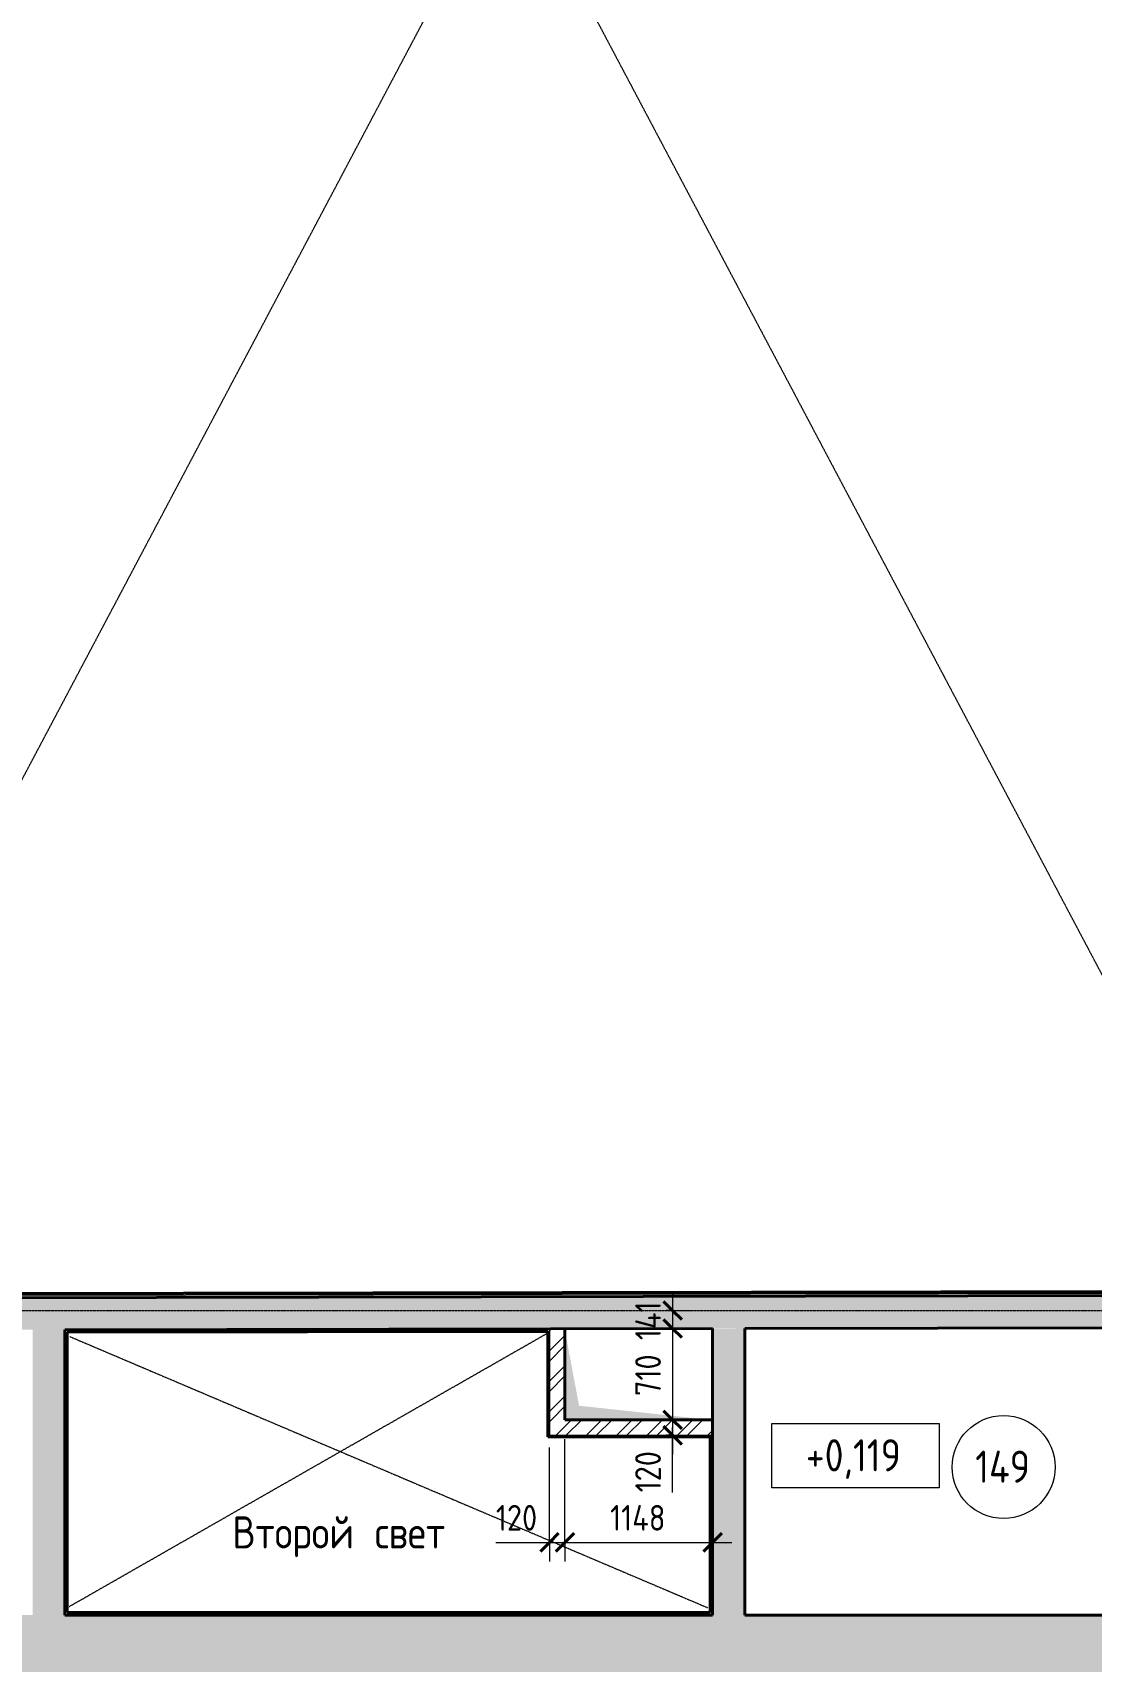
# Model space of a CAD drawing. Header units: millimetres. Extents: x -11886 to 68941, y -8130 to 45506.
# Drawn here: x 21173 to 29405, y 17827 to 30494 of the extents above; entities that cross this region are included whole.
import ezdxf

# ---------------------------------------------------------------- set-up
doc = ezdxf.new("R2010")
doc.units = ezdxf.units.MM
doc.linetypes.add('ADSK_Линия сетки', pattern=[25, 20, -2.5, 0, -2.5])
doc.linetypes.add('ADSK_Сверху', pattern=[4.5, 3, -1.5])
for name, color, linetype, lineweight in [('Аннотация', 7, 'Continuous', 9), ('Марки помещений', 7, 'Continuous', 20), ('Оси', 7, 'Continuous', 9), ('Отметки', 7, 'Continuous', 9), ('Размеры', 7, 'Continuous', 9), ('Размеры-100', 7, 'Continuous', 9), ('Стены внутренние', 7, 'Continuous', 18), ('Стены штриховка', 7, 'Continuous', 18), ('Узлы', 7, 'Continuous', 18)]:
    doc.layers.add(name, color=color, linetype=linetype, lineweight=lineweight)
doc.layers.add('Линии', color=7, linetype='Continuous', lineweight=9, true_color=0x00a600)
doc.styles.add('GOST Common_1', font='GOST_Common.ttf', dxfattribs={"width": 0.9, "height": 200})
doc.styles.add('GOST Common_2', font='GOST_Common.ttf', dxfattribs={"width": 0.9, "height": 250})
doc.dimstyles.new('ADSK_Основной_2_мм_Округление_до_1_мм', dxfattribs={"dimscale": 304.8, "dimtxt": 201.142999, "dimasz": 0.463911, "dimexe": 0.492126, "dimexo": 0.492126, "dimgap": 0.098425, "dimtad": 1, "dimdec": 0, "dimdsep": 46, "dimtxsty": 'GOST Common_1', "dimblk1": 'OBLIQUE', "dimblk2": 'OBLIQUE', "dimsah": 1, "dimcen": 0.09, "dimdle": 0.492126, "dimazin": 2, "dimtfac": 1, "dimtdec": 4, "dimtix": 1, "dimtmove": 0, "dimatfit": 3, "dimfxl": 1, "dimtvp": 1, "dimtolj": 1, "dimtzin": 0, "dimlwd": 20, "dimlwe": 20, "dimarcsym": 2})
doc.dimstyles.new('ADSK_Основной_2_мм_Округление_до_1_мм_1', dxfattribs={"dimscale": 304.8, "dimtxt": 201.142999, "dimasz": 0.463911, "dimexe": 0.492126, "dimexo": 0.492126, "dimgap": 0.098425, "dimtad": 1, "dimdec": 0, "dimdsep": 46, "dimtxsty": 'GOST Common_1', "dimblk1": 'OBLIQUE', "dimblk2": 'OBLIQUE', "dimsah": 1, "dimcen": 0.09, "dimdle": 0.492126, "dimazin": 2, "dimtfac": 1, "dimtdec": 4, "dimtix": 1, "dimtmove": 1, "dimatfit": 3, "dimfxl": 1, "dimtvp": 1, "dimtolj": 1, "dimtzin": 0, "dimlwd": 20, "dimlwe": 20, "dimarcsym": 2})
pattern_1 = [(45, (0, 0), (-117.8655, 117.8655), []), (45, (78.58, 0), (-117.8655, 117.8655), [])]

# ---------------------------------------------------------------- blocks, each defined once
blk = doc.blocks.new('ADSK_Марка_Помещение_ОдноЗначение - Номер-247393-01 План 1-го этажа кладочный')
at = {"layer": 'Марки помещений'}
blk.add_circle((0, 0), 4, dxfattribs=at)
blk = doc.blocks.new('Высотные отметки - Рамка-5093-01 План 1-го этажа кладочный')
at = {"layer": 'Аннотация', "lineweight": 20}
for p, q in [((-6.5, 0), (-6.5, 5)), ((-6.5, 5), (6.5, 5)), ((6.5, 5), (6.5, 0)), ((6.5, 0), (-6.5, 0))]:
    blk.add_line(p, q, dxfattribs=at)
blk = doc.blocks.new('DIMBLOCK300-01 План 1-го этажа кладочный')
at = {"layer": 'Размеры-100', "lineweight": 20, "transparency": 16777216}
for p, q in [((26149, 20707), (26149, 20416)), ((26149, 20557), (26099, 20557)), ((26149, 20557), (26299, 20557)), ((26149, 20416), (25999, 20416)), ((26149, 20416), (26310, 20416))]:
    blk.add_line(p, q, dxfattribs=at)
at = {"layer": 'Размеры-100', "lineweight": 40, "transparency": 16777216}
for p, q in [((26149, 20557), (26078, 20627)), ((26149, 20557), (26220, 20486)), ((26149, 20416), (26078, 20487)), ((26149, 20416), (26220, 20345))]:
    blk.add_line(p, q, dxfattribs=at)
at = {"layer": 'Размеры-100', "color": 0, "lineweight": 20, "transparency": 16777216, "insert": (25858, 20326), "char_height": 200, "width": 384.56, "attachment_point": 1, "rotation": 90, "line_spacing_factor": 1.022761, "style": 'GOST Common_1'}
blk.add_mtext('141', dxfattribs=at)
blk = doc.blocks.new('_Oblique')
at = {"color": 0, "linetype": 'ByBlock', "lineweight": -2}
blk.add_line((-0.5, -0.5), (0.5, 0.5), dxfattribs=at)
blk = doc.blocks.new('DIMBLOCK301-01 План 1-го этажа кладочный')
at = {"layer": 'Размеры-100', "lineweight": 20, "transparency": 16777216}
for p, q in [((26149, 20416), (25999, 20416)), ((26149, 20416), (26149, 19706)), ((26149, 20416), (26310, 20416)), ((26149, 19706), (26099, 19706)), ((26149, 19706), (26299, 19706))]:
    blk.add_line(p, q, dxfattribs=at)
at = {"layer": 'Размеры-100', "lineweight": 40, "transparency": 16777216}
for p, q in [((26149, 20416), (26078, 20487)), ((26149, 20416), (26220, 20345)), ((26149, 19706), (26078, 19777)), ((26149, 19706), (26220, 19635))]:
    blk.add_line(p, q, dxfattribs=at)
at = {"layer": 'Размеры-100', "color": 0, "lineweight": 20, "transparency": 16777216, "insert": (25858, 19891), "char_height": 200, "width": 409.1, "attachment_point": 1, "rotation": 90, "line_spacing_factor": 1.022761, "style": 'GOST Common_1'}
blk.add_mtext('710', dxfattribs=at)
blk = doc.blocks.new('DIMBLOCK302-01 План 1-го этажа кладочный')
at = {"layer": 'Размеры-100', "lineweight": 40, "transparency": 16777216}
for p, q in [((26149, 19706), (26078, 19777)), ((26149, 19586), (26078, 19657)), ((26149, 19706), (26220, 19635)), ((26149, 19586), (26220, 19515))]:
    blk.add_line(p, q, dxfattribs=at)
at = {"layer": 'Размеры-100', "lineweight": 20, "transparency": 16777216}
for p, q in [((26149, 19706), (26099, 19706)), ((26149, 19706), (26149, 19436)), ((26149, 19706), (26299, 19706)), ((26149, 19483), (26149, 19646)), ((26149, 19586), (26099, 19586)), ((26149, 19586), (26299, 19586)), ((26149, 19142), (26149, 19483))]:
    blk.add_line(p, q, dxfattribs=at)
at = {"layer": 'Размеры-100', "color": 0, "lineweight": 20, "transparency": 16777216, "insert": (25858, 19142), "char_height": 200, "width": 409.1, "attachment_point": 1, "rotation": 90, "line_spacing_factor": 1.022761, "style": 'GOST Common_1'}
blk.add_mtext('120', dxfattribs=at)
blk = doc.blocks.new('DIMBLOCK303-01 План 1-го этажа кладочный')
at = {"layer": 'Размеры-100', "lineweight": 20, "transparency": 16777216}
for p, q in [((25312, 18753), (25312, 19556)), ((25192, 18753), (25192, 19490)), ((24775, 18753), (25116, 18753)), ((25042, 18753), (25312, 18753)), ((25116, 18753), (25252, 18753)), ((25192, 18753), (25192, 18603)), ((25312, 18753), (25312, 18603))]:
    blk.add_line(p, q, dxfattribs=at)
at = {"layer": 'Размеры-100', "lineweight": 40, "transparency": 16777216}
for p, q in [((25192, 18753), (25121, 18682)), ((25192, 18753), (25263, 18824)), ((25312, 18753), (25241, 18682)), ((25312, 18753), (25383, 18824))]:
    blk.add_line(p, q, dxfattribs=at)
at = {"layer": 'Размеры-100', "color": 0, "lineweight": 20, "transparency": 16777216, "insert": (24775, 19044), "char_height": 200, "width": 409.1, "attachment_point": 1, "line_spacing_factor": 1.022761, "style": 'GOST Common_1'}
blk.add_mtext('120', dxfattribs=at)
blk = doc.blocks.new('DIMBLOCK304-01 План 1-го этажа кладочный')
at = {"layer": 'Размеры-100', "lineweight": 20, "transparency": 16777216}
for p, q in [((25312, 18753), (25312, 19556)), ((26460, 18753), (26460, 18903)), ((25312, 18753), (26610, 18753)), ((25312, 18753), (25312, 18603)), ((26460, 18753), (26460, 18703))]:
    blk.add_line(p, q, dxfattribs=at)
at = {"layer": 'Размеры-100', "lineweight": 40, "transparency": 16777216}
for p, q in [((25312, 18753), (25241, 18682)), ((25312, 18753), (25383, 18824)), ((26460, 18753), (26389, 18682)), ((26460, 18753), (26531, 18824))]:
    blk.add_line(p, q, dxfattribs=at)
at = {"layer": 'Размеры-100', "color": 0, "lineweight": 20, "transparency": 16777216, "insert": (25663, 19044), "char_height": 200, "width": 535.93, "attachment_point": 1, "line_spacing_factor": 1.022761, "style": 'GOST Common_1'}
blk.add_mtext('1148', dxfattribs=at)

msp = doc.modelspace()

# ---------------------------------------------------------------- hatches: boundary and pattern name
at = {"layer": 'Стены внутренние', "true_color": 0xc0c0c0}
for points in [[(18945.5, 20402.4), (30827.2, 20424.1), (30826.8, 20673.6), (18945.1, 20652.4), (18945.5, 20406.4)], [(21173, 18187), (21423, 18187), (21423, 20406.9), (21173, 20406.4), (21173, 18335.6)], [(26576.7, 18187), (26710, 18187), (26710, 20416.3), (26460, 20415.8), (26460, 18187), (26576.1, 18187)], [(30030.1, 17677), (30842.4, 17677), (30842.4, 18187), (18922.8, 18187), (18922.8, 17677), (27800.6, 17677)]]:
    msp.add_hatch(color=9, dxfattribs=at).paths.add_polyline_path(points)
at = {"layer": 'Стены внутренние', "lineweight": 9}
h = msp.add_hatch(dxfattribs=at)
h.set_pattern_fill('FP_2', color=256, style=0, pattern_type=2)
h.set_pattern_definition([(0, (0, 0), (406.4, 101.6), [33.528, -271.272, 33.528, -271.272, -1625.6]), (0, (0, 0), (406.4, 101.6), [-609.6, 33.528, -576.072, 33.528, -271.272, -711.2]), (0, (0, 0), (406.4, 101.6), [-1524, 33.528, -169.672, 33.528, -474.472]), (120, (152.4, 50.8), (-291.18818, 301.15272), [33.528, -271.272, 33.528, -271.272, -1625.6]), (120, (152.4, 50.8), (-291.18818, 301.15272), [-609.6, 33.528, -576.072, 33.528, -271.272, -711.2]), (120, (152.4, 50.8), (-291.18818, 301.15272), [-1524, 33.528, -169.672, 33.528, -474.472]), (240, (203.2, 254), (-115.21182, -402.75272), [33.528, -271.272, 33.528, -271.272, -1625.6]), (240, (203.2, 254), (-115.21182, -402.75272), [-609.6, 33.528, -576.072, 33.528, -271.272, -711.2]), (240, (203.2, 254), (-115.21182, -402.75272), [-1524, 33.528, -169.672, 33.528, -474.472])])
h.paths.add_polyline_path([(18985.8, 20652.5), (30787, 20673.6), (30787, 20693.6), (18985.8, 20672.5), (18985.8, 20662)])
h = msp.add_hatch(dxfattribs=at)
h.set_pattern_fill('FP_1', color=256, style=0, pattern_type=2)
h.set_pattern_definition(pattern_1)
h.paths.add_polyline_path([(25191.9, 19706.1), (25311.9, 19706.1), (25311.9, 20413.8), (25191.9, 20413.6), (25191.9, 19815.6)])
h = msp.add_hatch(dxfattribs=at)
h.set_pattern_fill('FP_1', color=256, style=0, pattern_type=2)
h.set_pattern_definition(pattern_1)
h.paths.add_polyline_path([(26440, 19586.1), (26460, 19586.1), (26460, 19706.1), (25191.9, 19706.1), (25191.9, 19586.1), (25571.2, 19586.1)])
at = {"layer": 'Узлы', "true_color": 0x808080}
msp.add_hatch(color=8, dxfattribs=at).paths.add_polyline_path([(25421.4, 19706.1), (26440, 19706.1), (25421.4, 19815.6), (25311.9, 20403.1), (25311.9, 19706.1)])

# ---------------------------------------------------------------- linework, layer by layer
at = {"layer": 'Линии', "linetype": 'ADSK_Сверху'}
for p, q in [((18997.8, 42983.1), (30775, 20733.8)), ((18997.8, 20729.6), (30775, 42983.1)), ((21457, 18253.4), (25179.9, 20382.1)), ((21463, 20353.1), (26421.7, 18244.8))]:
    msp.add_line(p, q, dxfattribs=at)
at = {"layer": 'Оси', "linetype": 'ADSK_Линия сетки'}
msp.add_line((-11086.2, 20556.8), (57141.7, 20556.8), dxfattribs=at)
at = {"layer": 'Стены внутренние', "lineweight": 40}
for p, q in [((30826.8, 20673.6), (18945.1, 20652.4)), ((30775, 20705.6), (18997.8, 20684.5)), ((21423, 20406.9), (26460, 20415.8)), ((21423, 20406.9), (21423, 18187)), ((21423, 18187), (21423, 20406.9)), ((21443, 20386.9), (25179.9, 20393.6)), ((25179.9, 20393.6), (25179.9, 19574.1)), ((25311.9, 19706.1), (25311.9, 20413.8)), ((26460, 20415.8), (26460, 18187)), ((26710, 20416.3), (30827.2, 20423.6)), ((26710, 18187), (26710, 20416.3)), ((21443, 18207), (21443, 20386.9)), ((26460, 19706.1), (25311.9, 19706.1)), ((25179.9, 19574.1), (26440, 19574.1)), ((26440, 19574.1), (26440, 18207)), ((26460, 18187), (21423, 18187)), ((26440, 18207), (21443, 18207)), ((30842.4, 18187), (26710, 18187))]:
    msp.add_line(p, q, dxfattribs=at)
at = {"layer": 'Стены штриховка'}
for p, q in [((18985.8, 20672.5), (30787, 20693.6)), ((18995.8, 20682.5), (30777, 20703.6)), ((25179.9, 20393.6), (25191.9, 20393.6)), ((25181.9, 20393.6), (25181.9, 19574.1)), ((25191.9, 20413.6), (25191.9, 19586.1)), ((25181.9, 19586.1), (25179.9, 19586.1)), ((25179.9, 19576.1), (26440, 19576.1)), ((25191.9, 19586.1), (26460, 19586.1)), ((26440, 19586.1), (26440, 19574.1))]:
    msp.add_line(p, q, dxfattribs=at)

# ---------------------------------------------------------------- block references
at = {"layer": 'Марки помещений', "xscale": 99.99999999999993, "yscale": 99.99999999999993, "zscale": 99.99999999999993}
msp.add_blockref('ADSK_Марка_Помещение_ОдноЗначение - Номер-247393-01 План 1-го этажа кладочный', (28722.5, 19338.8), dxfattribs=at)
at = {"layer": 'Отметки', "lineweight": 20, "xscale": 99.99999999999993, "yscale": 99.99999999999993, "zscale": 99.99999999999993}
msp.add_blockref('Высотные отметки - Рамка-5093-01 План 1-го этажа кладочный', (27571, 19178.3), dxfattribs=at)

# ---------------------------------------------------------------- texts
at = {"layer": 'Аннотация', "char_height": 250, "attachment_point": 1, "style": 'GOST Common_2'}
for s, insert, width in [('Второй', (22726.4, 18955.5), 1248.227), ('\\fGOST Common|b0|i0|c204|p34|;\\W.9; ', (23756.3, 18955.5), 93.797), ('свет', (23833.7, 18955.5), 800.886)]:
    msp.add_mtext(s, dxfattribs=dict(at, insert=insert, width=width))
at = {"layer": 'Марки помещений', "lineweight": 9, "insert": (28501.5, 19466.5), "char_height": 250, "width": 548.354, "attachment_point": 1, "style": 'GOST Common_2'}
msp.add_mtext('149', dxfattribs=at)
at = {"layer": 'Отметки', "lineweight": 20, "insert": (27185, 19555), "char_height": 250, "width": 926.242, "attachment_point": 1, "line_spacing_factor": 1.022761, "style": 'GOST Common_2'}
msp.add_mtext('+0,119', dxfattribs=at)

# ---------------------------------------------------------------- dimensions: what is measured, and where the dimension line sits
at = {"layer": 'Размеры', "lineweight": 20}
for base, p1, p2, override, picture, middle in [((26149.2, 20415.8), (26249.2, 20556.8), (26460, 20415.8), {"dimpost": '<>', "dimfxl": 253.588477}, 'DIMBLOCK300-01 План 1-го этажа кладочный', (26019.2, 20486.3)), ((26149.2, 19706.1), (26460, 20415.8), (26249.2, 19706.1), {"dimpost": '<>', "dimfxl": 740.423964}, 'DIMBLOCK301-01 План 1-го этажа кладочный', (26019.2, 20061))]:
    dim = msp.add_linear_dim(base=base, p1=p1, p2=p2, angle=90, dimstyle='ADSK_Основной_2_мм_Округление_до_1_мм', override=override, dxfattribs=at)
    dim.commit()
    dim.dimension.update_dxf_attribs({"geometry": picture, "text_midpoint": middle})
dim = msp.add_linear_dim(base=(26149.2, 19586.1), p1=(26249.2, 19706.1), p2=(26249.2, 19586.1), angle=90, dimstyle='ADSK_Основной_2_мм_Округление_до_1_мм_1', override={"dimpost": '<>', "dimfxl": 120}, dxfattribs=at)
dim.commit()
dim.dimension.update_dxf_attribs({"geometry": 'DIMBLOCK302-01 План 1-го этажа кладочный', "text_midpoint": (25991.2, 19346.4), "dimtype": 160, "text_rotation": 90})
dim = msp.add_linear_dim(base=(25311.9, 18753.1), p1=(25191.9, 19640.1), p2=(25311.9, 19706.1), dimstyle='ADSK_Основной_2_мм_Округление_до_1_мм_1', override={"dimpost": '<>', "dimfxl": 136.952547}, dxfattribs=at)
dim.commit()
dim.dimension.update_dxf_attribs({"geometry": 'DIMBLOCK303-01 План 1-го этажа кладочный', "text_midpoint": (24979.9, 18911.1), "dimtype": 160})
dim = msp.add_linear_dim(base=(26460, 18753.1), p1=(25311.9, 19706.1), p2=(26460, 18853.1), dimstyle='ADSK_Основной_2_мм_Округление_до_1_мм', override={"dimpost": '<>', "dimfxl": 1430.320018}, dxfattribs=at)
dim.commit()
dim.dimension.update_dxf_attribs({"geometry": 'DIMBLOCK304-01 План 1-го этажа кладочный', "text_midpoint": (25885.9, 18883.1)})

doc.saveas('drawing.dxf')
